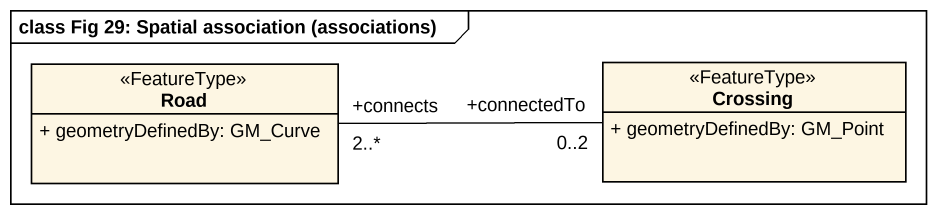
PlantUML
@startuml
mainframe class Fig 29: Spatial association (associations)
hide circle
hide empty members
skinparam classAttributeIconSize 0
class Road <<FeatureType>> {
  + geometryDefinedBy: GM_Curve
}
class Crossing <<FeatureType>> {
  + geometryDefinedBy: GM_Point
}
Road "+connects\n2..*" -right- "+connectedTo\n0..2" Crossing
@enduml
